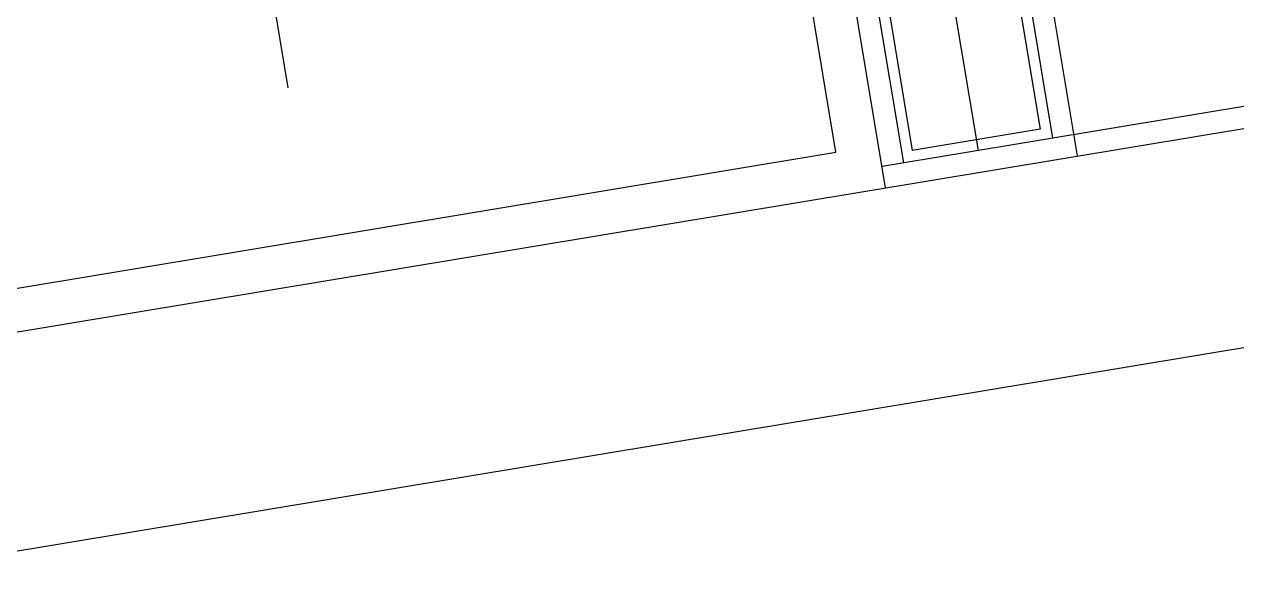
# Model space of a CAD drawing. Header units: millimetres. Extents: x -16232 to 52632, y -3739 to 20678.
# Drawn here: x 22997.4 to 23074.4, y 11997.5 to 12032.3 of the extents above; entities that cross this region are included whole.
import ezdxf

# ---------------------------------------------------------------- set-up
doc = ezdxf.new("R2010")
doc.units = ezdxf.units.MM
doc.header["$LTSCALE"] = 300
doc.header["$MEASUREMENT"] = 0
doc.layers.add('CINZA-8', color=8, linetype='Continuous')

msp = doc.modelspace()

# ---------------------------------------------------------------- linework, layer by layer
at = {"layer": 'CINZA-8'}
for p, q in [((23007.06, 12330.854), (23057.957, 12024.256)), ((23014.796, 12309.386), (23061.905, 12025.607)), ((23015.473, 12309.498), (23062.694, 12025.043)), ((23064.272, 12023.914), (23016.826, 12309.723)), ((23052.091, 12021.892), (23004.421, 12309.054)), ((23005.999, 12307.925), (23053.22, 12023.47)), ((23006.676, 12308.038), (23053.784, 12024.259)), ((23048.935, 12024.149), (23035.864, 12102.893)), ((23014.186, 12028.232), (23004.225, 12088.236)), ((23096.528, 12030.659), (23051.867, 12023.245)), ((22947.882, 12004.593), (23098.106, 12029.531)), ((23061.905, 12025.607), (23053.784, 12024.259)), ((22950.14, 12007.749), (23048.935, 12024.149)), ((22937.949, 11989.037), (23113.886, 12018.244))]:
    msp.add_line(p, q, dxfattribs=at)

doc.saveas('drawing.dxf')
